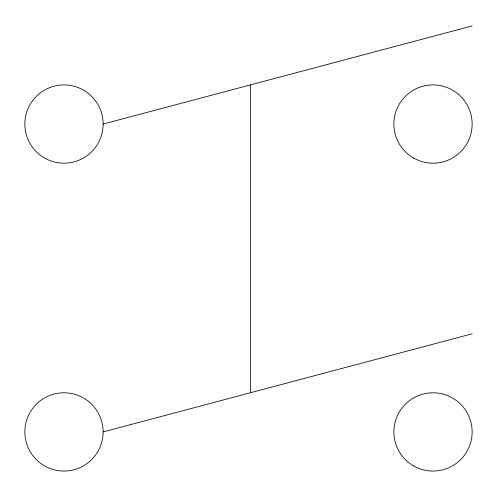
<?xml version="1.0" encoding="UTF-8"?>
<svg xmlns="http://www.w3.org/2000/svg" width="497" height="497" viewBox="0 0 497 497"><rect width="100%" height="100%" fill="white"/><g stroke="black" fill="none" stroke-linecap="round" stroke-linejoin="round"><path stroke-width="0.75" d="M103.127 124.057A39.139 39.139 0 0 0 44.419 90.162A39.139 39.139 0 0 0 44.419 157.953A39.139 39.139 0 0 0 103.127 124.057L472.15 25.937M103.127 431.924A39.139 39.139 0 0 0 44.419 398.029A39.139 39.139 0 0 0 44.419 465.819A39.139 39.139 0 0 0 103.127 431.924L472.15 333.804M250.382 84.906L250.382 392.767M413.442 465.819A39.139 39.139 0 0 0 472.15 431.924A39.139 39.139 0 0 0 413.442 398.029A39.139 39.139 0 0 0 413.442 465.819M413.442 157.953A39.139 39.139 0 0 0 472.15 124.057A39.139 39.139 0 0 0 413.442 90.162A39.139 39.139 0 0 0 413.442 157.953"/></g></svg>
